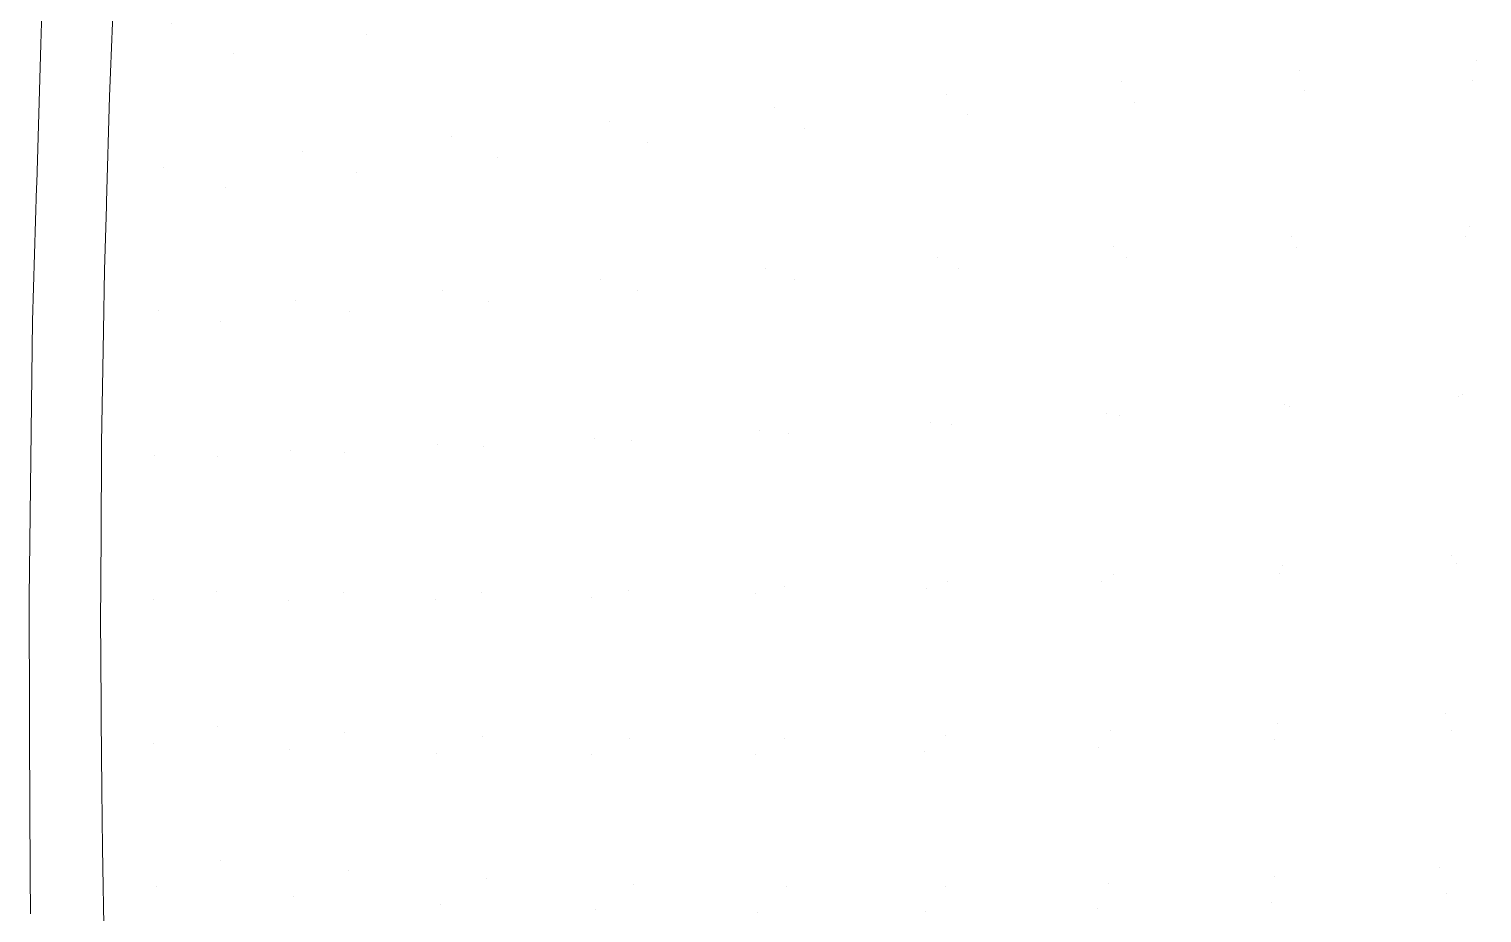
# Model space of a CAD drawing. Header units: millimetres. Extents: x -0.2 to 22.8, y -0.3 to 21.2.
# Drawn here: x -0.2 to 12.59, y 5.76 to 13.54 of the extents above; entities that cross this region are included whole.
import ezdxf

# ---------------------------------------------------------------- set-up
doc = ezdxf.new("R2010")
doc.units = ezdxf.units.MM
doc.header["$LTSCALE"] = 50
doc.layers.add('None', color=7, linetype='Continuous', lineweight=5)

msp = doc.modelspace()

# ---------------------------------------------------------------- linework, layer by layer
at = {"layer": 'None', "color": 7, "linetype": 'Continuous', "lineweight": 5, "transparency": 33554687}
for points, invisible_edges in [([(1.602, 13.325, 1.848), (0.561, 14.23, 1.031), (2.885, 14.689, 2.073)], 11), ([(2.885, 14.689, 2.073), (2.774, 13.491, 2.349), (1.602, 13.325, 1.848)], 11), ([(4.027, 13.655, 2.797), (2.774, 13.491, 2.349), (2.885, 14.689, 2.073)], 11), ([(10.982, 13.174, 5.454), (11.057, 14.592, 5.204), (9.509, 14.485, 5.122)], 11), ([(11.057, 14.592, 5.204), (10.982, 13.174, 5.454), (12.541, 13.263, 5.449)], 11), ([(12.541, 13.263, 5.449), (12.602, 14.683, 5.197), (11.057, 14.592, 5.204)], 11), ([(12.602, 14.683, 5.197), (12.541, 13.263, 5.449), (14.077, 13.34, 5.354)], 11), ([(9.421, 13.073, 5.367), (9.509, 14.485, 5.122), (7.975, 14.362, 4.951)], 11), ([(9.509, 14.485, 5.122), (9.421, 13.073, 5.367), (10.982, 13.174, 5.454)], 11), ([(12.574, 14.424, 3.974), (14.024, 14.497, 3.881), (13.972, 13.164, 4.121)], 11), ([(7.876, 12.963, 5.19), (7.975, 14.362, 4.951), (6.472, 14.226, 4.695)], 11), ([(7.975, 14.362, 4.951), (7.876, 12.963, 5.19), (9.421, 13.073, 5.367)], 11), ([(9.628, 14.225, 3.905), (11.103, 14.333, 3.982), (11.026, 12.995, 4.217)], 11), ([(12.51, 13.086, 4.212), (11.026, 12.995, 4.217), (11.103, 14.333, 3.982)], 11), ([(11.103, 14.333, 3.982), (12.574, 14.424, 3.974), (12.51, 13.086, 4.212)], 11), ([(13.972, 13.164, 4.121), (12.51, 13.086, 4.212), (12.574, 14.424, 3.974)], 11), ([(0.561, 14.23, 1.031), (0.519, 13.157, 1.295), (-0.086, 13.686, 2.302)], 10), ([(1.602, 13.325, 1.848), (0.519, 13.157, 1.295), (0.561, 14.23, 1.031)], 9), ([(6.367, 12.845, 4.928), (6.472, 14.226, 4.695), (5.016, 14.078, 4.359)], 11), ([(6.472, 14.226, 4.695), (6.367, 12.845, 4.928), (7.876, 12.963, 5.19)], 11), ([(8.167, 14.101, 3.744), (9.628, 14.225, 3.905), (9.538, 12.894, 4.135)], 11), ([(11.026, 12.995, 4.217), (9.538, 12.894, 4.135), (9.628, 14.225, 3.905)], 11), ([(4.909, 12.72, 4.585), (5.016, 14.078, 4.359), (3.62, 13.919, 3.949)], 11), ([(5.016, 14.078, 4.359), (4.909, 12.72, 4.585), (6.367, 12.845, 4.928)], 11), ([(6.736, 13.963, 3.502), (8.167, 14.101, 3.744), (8.066, 12.782, 3.968)], 11), ([(9.538, 12.894, 4.135), (8.066, 12.782, 3.968), (8.167, 14.101, 3.744)], 11), ([(5.352, 13.814, 3.184), (6.736, 13.963, 3.502), (6.628, 12.662, 3.719)], 11), ([(8.066, 12.782, 3.968), (6.628, 12.662, 3.719), (6.736, 13.963, 3.502)], 11), ([(3.519, 12.59, 4.17), (3.62, 13.919, 3.949), (2.297, 13.753, 3.474)], 11), ([(3.62, 13.919, 3.949), (3.519, 12.59, 4.17), (4.909, 12.72, 4.585)], 11), ([(0.519, 13.157, 1.295), (-0.095, 13.403, 2.344), (-0.086, 13.686, 2.302)], 9), ([(-0.086, 13.686, 2.302), (-0.095, 13.403, 2.344), (1.055, 13.581, 2.943)], 10), ([(2.208, 12.457, 3.691), (2.297, 13.753, 3.474), (1.055, 13.581, 2.943)], 11), ([(2.297, 13.753, 3.474), (2.208, 12.457, 3.691), (3.519, 12.59, 4.17)], 11), ([(4.027, 13.655, 2.797), (5.352, 13.814, 3.184), (5.243, 12.536, 3.395)], 11), ([(6.628, 12.662, 3.719), (5.243, 12.536, 3.395), (5.352, 13.814, 3.184)], 11), ([(0.987, 12.322, 3.157), (1.055, 13.581, 2.943), (-0.095, 13.403, 2.344)], 11), ([(1.055, 13.581, 2.943), (0.987, 12.322, 3.157), (2.208, 12.457, 3.691)], 11), ([(2.774, 13.491, 2.349), (4.027, 13.655, 2.797), (3.924, 12.407, 3.002)], 11), ([(5.243, 12.536, 3.395), (3.924, 12.407, 3.002), (4.027, 13.655, 2.797)], 11), ([(1.602, 13.325, 1.848), (2.774, 13.491, 2.349), (2.685, 12.275, 2.55)], 11), ([(3.924, 12.407, 3.002), (2.685, 12.275, 2.55), (2.774, 13.491, 2.349)], 11), ([(-0.131, 12.18, 2.526), (-0.095, 13.403, 2.344), (0.511, 12.942, 1.348)], 10), ([(-0.095, 13.403, 2.344), (-0.131, 12.18, 2.526), (0.987, 12.322, 3.157)], 10), ([(0.519, 13.157, 1.295), (0.511, 12.942, 1.348), (-0.095, 13.403, 2.344)], 10), ([(0.511, 12.942, 1.348), (1.602, 13.325, 1.848), (1.535, 12.145, 2.047)], 11), ([(0.511, 12.942, 1.348), (0.519, 13.157, 1.295), (1.602, 13.325, 1.848)], 10), ([(2.685, 12.275, 2.55), (1.535, 12.145, 2.047), (1.602, 13.325, 1.848)], 11), ([(14.024, 11.885, 5.516), (14.077, 13.34, 5.354), (12.541, 13.263, 5.449)], 11), ([(12.481, 11.802, 5.611), (12.541, 13.263, 5.449), (10.982, 13.174, 5.454)], 11), ([(12.541, 13.263, 5.449), (12.481, 11.802, 5.611), (14.024, 11.885, 5.516)], 11), ([(9.347, 11.622, 5.523), (9.421, 13.073, 5.367), (7.876, 12.963, 5.19)], 11), ([(9.421, 13.073, 5.367), (9.347, 11.622, 5.523), (10.915, 11.714, 5.613)], 11), ([(10.915, 11.714, 5.613), (10.982, 13.174, 5.454), (9.421, 13.073, 5.367)], 11), ([(10.982, 13.174, 5.454), (10.915, 11.714, 5.613), (12.481, 11.802, 5.611)], 11), ([(11.026, 12.995, 4.217), (12.51, 13.086, 4.212), (12.448, 11.707, 4.365)], 11), ([(13.916, 11.792, 4.275), (12.448, 11.707, 4.365), (12.51, 13.086, 4.212)], 11), ([(12.51, 13.086, 4.212), (13.972, 13.164, 4.121), (13.916, 11.792, 4.275)], 11), ([(0.511, 12.942, 1.348), (0.484, 12.016, 1.488), (-0.131, 12.18, 2.526)], 10), ([(1.535, 12.145, 2.047), (0.484, 12.016, 1.488), (0.511, 12.942, 1.348)], 9), ([(7.797, 11.527, 5.343), (7.876, 12.963, 5.19), (6.367, 12.845, 4.928)], 11), ([(7.876, 12.963, 5.19), (7.797, 11.527, 5.343), (9.347, 11.622, 5.523)], 11), ([(9.538, 12.894, 4.135), (11.026, 12.995, 4.217), (10.956, 11.617, 4.367)], 11), ([(12.448, 11.707, 4.365), (10.956, 11.617, 4.367), (11.026, 12.995, 4.217)], 11), ([(6.285, 11.431, 5.075), (6.367, 12.845, 4.928), (4.909, 12.72, 4.585)], 11), ([(6.367, 12.845, 4.928), (6.285, 11.431, 5.075), (7.797, 11.527, 5.343)], 11), ([(8.066, 12.782, 3.968), (9.538, 12.894, 4.135), (9.461, 11.523, 4.282)], 11), ([(10.956, 11.617, 4.367), (9.461, 11.523, 4.282), (9.538, 12.894, 4.135)], 11), ([(4.829, 11.335, 4.728), (4.909, 12.72, 4.585), (3.519, 12.59, 4.17)], 11), ([(4.909, 12.72, 4.585), (4.829, 11.335, 4.728), (6.285, 11.431, 5.075)], 11), ([(6.628, 12.662, 3.719), (8.066, 12.782, 3.968), (7.984, 11.427, 4.111)], 11), ([(9.461, 11.523, 4.282), (7.984, 11.427, 4.111), (8.066, 12.782, 3.968)], 11), ([(3.444, 11.239, 4.308), (3.519, 12.59, 4.17), (2.208, 12.457, 3.691)], 11), ([(3.519, 12.59, 4.17), (3.444, 11.239, 4.308), (4.829, 11.335, 4.728)], 11), ([(3.924, 12.407, 3.002), (5.243, 12.536, 3.395), (5.161, 11.233, 3.527)], 11), ([(6.544, 11.33, 3.857), (5.161, 11.233, 3.527), (5.243, 12.536, 3.395)], 11), ([(5.243, 12.536, 3.395), (6.628, 12.662, 3.719), (6.544, 11.33, 3.857)], 11), ([(7.984, 11.427, 4.111), (6.544, 11.33, 3.857), (6.628, 12.662, 3.719)], 11), ([(2.144, 11.146, 3.824), (2.208, 12.457, 3.691), (0.987, 12.322, 3.157)], 11), ([(2.208, 12.457, 3.691), (2.144, 11.146, 3.824), (3.444, 11.239, 4.308)], 11), ([(0.938, 11.055, 3.287), (0.987, 12.322, 3.157), (-0.132, 12.141, 2.532)], 11), ([(0.987, 12.322, 3.157), (-0.131, 12.18, 2.526), (-0.132, 12.141, 2.532)], 9), ([(0.987, 12.322, 3.157), (0.938, 11.055, 3.287), (2.144, 11.146, 3.824)], 11), ([(2.685, 12.275, 2.55), (3.924, 12.407, 3.002), (3.848, 11.138, 3.13)], 11), ([(5.161, 11.233, 3.527), (3.848, 11.138, 3.13), (3.924, 12.407, 3.002)], 11), ([(0.484, 12.016, 1.488), (0.483, 11.98, 1.494), (-0.132, 12.141, 2.532), (-0.131, 12.18, 2.526)], 10), ([(1.535, 12.145, 2.047), (2.685, 12.275, 2.55), (2.621, 11.046, 2.673)], 11), ([(3.848, 11.138, 3.13), (2.621, 11.046, 2.673), (2.685, 12.275, 2.55)], 11), ([(0.466, 11.415, 1.579), (-0.167, 10.967, 2.707), (-0.132, 12.141, 2.532)], 9), ([(-0.132, 12.141, 2.532), (-0.167, 10.967, 2.707), (0.938, 11.055, 3.287)], 10), ([(-0.132, 12.141, 2.532), (0.483, 11.98, 1.494), (0.466, 11.415, 1.579)], 9), ([(1.535, 12.145, 2.047), (1.487, 10.96, 2.169), (0.466, 11.415, 1.579)], 11), ([(0.466, 11.415, 1.579), (0.483, 11.98, 1.494), (1.535, 12.145, 2.047)], 10), ([(0.483, 11.98, 1.494), (0.484, 12.016, 1.488), (1.535, 12.145, 2.047)], 10), ([(2.621, 11.046, 2.673), (1.487, 10.96, 2.169), (1.535, 12.145, 2.047)], 11), ([(12.424, 10.319, 5.677), (12.481, 11.802, 5.611), (10.915, 11.714, 5.613)], 11), ([(12.481, 11.802, 5.611), (12.424, 10.319, 5.677), (13.969, 10.408, 5.582), (14.024, 11.885, 5.516)], 15), ([(12.448, 11.707, 4.365), (13.916, 11.792, 4.275), (13.855, 10.399, 4.337)], 11), ([(10.857, 10.232, 5.679), (10.915, 11.714, 5.613), (9.347, 11.622, 5.523)], 11), ([(10.915, 11.714, 5.613), (10.857, 10.232, 5.679), (12.424, 10.319, 5.677)], 11), ([(10.956, 11.617, 4.367), (12.448, 11.707, 4.365), (12.386, 10.305, 4.427)], 11), ([(13.855, 10.399, 4.337), (12.386, 10.305, 4.427), (12.448, 11.707, 4.365)], 11), ([(7.739, 10.072, 5.405), (7.797, 11.527, 5.343), (6.285, 11.431, 5.075)], 11), ([(7.797, 11.527, 5.343), (7.739, 10.072, 5.405), (9.288, 10.149, 5.587)], 11), ([(9.288, 10.149, 5.587), (9.347, 11.622, 5.523), (7.797, 11.527, 5.343)], 11), ([(7.984, 11.427, 4.111), (9.461, 11.523, 4.282), (9.399, 10.131, 4.342)], 11), ([(9.347, 11.622, 5.523), (9.288, 10.149, 5.587), (10.857, 10.232, 5.679)], 11), ([(10.894, 10.216, 4.429), (9.399, 10.131, 4.342), (9.461, 11.523, 4.282)], 11), ([(9.461, 11.523, 4.282), (10.956, 11.617, 4.367), (10.894, 10.216, 4.429)], 11), ([(12.386, 10.305, 4.427), (10.894, 10.216, 4.429), (10.956, 11.617, 4.367)], 11), ([(-0.167, 10.967, 2.707), (0.466, 11.415, 1.579), (0.457, 10.879, 1.61)], 9), ([(1.487, 10.96, 2.169), (0.457, 10.879, 1.61), (0.466, 11.415, 1.579)], 9), ([(6.229, 10, 5.135), (6.285, 11.431, 5.075), (4.829, 11.335, 4.728)], 11), ([(6.285, 11.431, 5.075), (6.229, 10, 5.135), (7.739, 10.072, 5.405)], 11), ([(6.544, 11.33, 3.857), (7.984, 11.427, 4.111), (7.923, 10.052, 4.169)], 11), ([(9.399, 10.131, 4.342), (7.923, 10.052, 4.169), (7.984, 11.427, 4.111)], 11), ([(4.776, 9.935, 4.784), (4.829, 11.335, 4.728), (3.444, 11.239, 4.308)], 11), ([(4.829, 11.335, 4.728), (4.776, 9.935, 4.784), (6.229, 10, 5.135)], 11), ([(5.161, 11.233, 3.527), (6.544, 11.33, 3.857), (6.486, 9.98, 3.912)], 11), ([(7.923, 10.052, 4.169), (6.486, 9.98, 3.912), (6.544, 11.33, 3.857)], 11), ([(2.103, 9.827, 3.874), (2.144, 11.146, 3.824), (0.938, 11.055, 3.287)], 11), ([(2.144, 11.146, 3.824), (2.103, 9.827, 3.874), (3.396, 9.878, 4.361)], 11), ([(3.396, 9.878, 4.361), (3.444, 11.239, 4.308), (2.144, 11.146, 3.824)], 11), ([(2.621, 11.046, 2.673), (3.848, 11.138, 3.13), (3.801, 9.859, 3.178)], 11), ([(3.444, 11.239, 4.308), (3.396, 9.878, 4.361), (4.776, 9.935, 4.784)], 11), ([(5.107, 9.915, 3.579), (3.801, 9.859, 3.178), (3.848, 11.138, 3.13)], 11), ([(3.848, 11.138, 3.13), (5.161, 11.233, 3.527), (5.107, 9.915, 3.579)], 11), ([(6.486, 9.98, 3.912), (5.107, 9.915, 3.579), (5.161, 11.233, 3.527)], 11), ([(0.906, 9.785, 3.334), (0.938, 11.055, 3.287), (-0.167, 10.967, 2.707)], 11), ([(0.938, 11.055, 3.287), (0.906, 9.785, 3.334), (2.103, 9.827, 3.874)], 11), ([(1.487, 10.96, 2.169), (2.621, 11.046, 2.673), (2.582, 9.811, 2.719)], 11), ([(3.801, 9.859, 3.178), (2.582, 9.811, 2.719), (2.621, 11.046, 2.673)], 11), ([(0.44, 9.892, 1.667), (-0.183, 9.75, 2.707), (-0.167, 10.967, 2.707)], 9), ([(-0.167, 10.967, 2.707), (-0.183, 9.75, 2.707), (0.906, 9.785, 3.334)], 10), ([(-0.167, 10.967, 2.707), (0.457, 10.879, 1.61), (0.44, 9.892, 1.667)], 9), ([(1.487, 10.96, 2.169), (1.458, 9.772, 2.212), (0.44, 9.892, 1.667)], 11), ([(0.44, 9.892, 1.667), (0.457, 10.879, 1.61), (1.487, 10.96, 2.169)], 10), ([(2.582, 9.811, 2.719), (1.458, 9.772, 2.212), (1.487, 10.96, 2.169)], 11), ([(12.386, 10.305, 4.427), (13.855, 10.399, 4.337), (13.791, 9.001, 4.307)], 11), ([(13.912, 8.928, 5.55), (13.969, 10.408, 5.582), (12.424, 10.319, 5.677)], 11), ([(12.371, 8.832, 5.646), (12.424, 10.319, 5.677), (10.857, 10.232, 5.679)], 11), ([(10.894, 10.216, 4.429), (12.386, 10.305, 4.427), (12.327, 8.901, 4.398)], 11), ([(13.791, 9.001, 4.307), (12.327, 8.901, 4.398), (12.386, 10.305, 4.427)], 11), ([(12.424, 10.319, 5.677), (12.371, 8.832, 5.646), (13.912, 8.928, 5.55)], 11), ([(9.246, 8.675, 5.558), (9.288, 10.149, 5.587), (7.739, 10.072, 5.405)], 11), ([(7.923, 10.052, 4.169), (9.399, 10.131, 4.342), (9.352, 8.737, 4.314)], 11), ([(10.808, 8.747, 5.649), (10.857, 10.232, 5.679), (9.288, 10.149, 5.587), (9.246, 8.675, 5.558)], 15), ([(10.84, 8.812, 4.401), (9.352, 8.737, 4.314), (9.399, 10.131, 4.342)], 11), ([(9.399, 10.131, 4.342), (10.894, 10.216, 4.429), (10.84, 8.812, 4.401)], 11), ([(10.857, 10.232, 5.679), (10.808, 8.747, 5.649), (12.371, 8.832, 5.646)], 11), ([(12.327, 8.901, 4.398), (10.84, 8.812, 4.401), (10.894, 10.216, 4.429)], 11), ([(6.198, 8.568, 5.105), (6.229, 10, 5.135), (4.776, 9.935, 4.784)], 11), ([(5.107, 9.915, 3.579), (6.486, 9.98, 3.912), (6.455, 8.629, 3.884)], 11), ([(6.229, 10, 5.135), (6.198, 8.568, 5.105), (7.702, 8.615, 5.376)], 11), ([(7.702, 8.615, 5.376), (7.739, 10.072, 5.405), (6.229, 10, 5.135)], 11), ([(7.884, 8.675, 4.14), (6.455, 8.629, 3.884), (6.486, 9.98, 3.912)], 11), ([(6.486, 9.98, 3.912), (7.923, 10.052, 4.169), (7.884, 8.675, 4.14)], 11), ([(7.739, 10.072, 5.405), (7.702, 8.615, 5.376), (9.246, 8.675, 5.558)], 11), ([(9.352, 8.737, 4.314), (7.884, 8.675, 4.14), (7.923, 10.052, 4.169)], 11), ([(0.44, 9.892, 1.667), (0.439, 9.742, 1.662), (-0.183, 9.75, 2.707)], 10), ([(1.458, 9.772, 2.212), (0.439, 9.742, 1.662), (0.44, 9.892, 1.667)], 9), ([(3.377, 8.516, 4.329), (3.396, 9.878, 4.361), (2.103, 9.827, 3.874)], 11), ([(2.582, 9.811, 2.719), (3.801, 9.859, 3.178), (3.783, 8.579, 3.148)], 11), ([(3.396, 9.878, 4.361), (3.377, 8.516, 4.329), (4.751, 8.535, 4.754)], 11), ([(4.751, 8.535, 4.754), (4.776, 9.935, 4.784), (3.396, 9.878, 4.361)], 11), ([(5.082, 8.597, 3.55), (3.783, 8.579, 3.148), (3.801, 9.859, 3.178)], 11), ([(3.801, 9.859, 3.178), (5.107, 9.915, 3.579), (5.082, 8.597, 3.55)], 11), ([(4.776, 9.935, 4.784), (4.751, 8.535, 4.754), (6.198, 8.568, 5.105)], 11), ([(6.455, 8.629, 3.884), (5.082, 8.597, 3.55), (5.107, 9.915, 3.579)], 11), ([(-0.198, 8.533, 2.707), (-0.183, 9.75, 2.707), (0.439, 9.742, 1.662)], 10), ([(-0.183, 9.75, 2.707), (-0.198, 8.533, 2.707), (0.894, 8.515, 3.295)], 10), ([(0.439, 9.742, 1.662), (0.433, 8.605, 1.62), (-0.198, 8.533, 2.707)], 10), ([(0.894, 8.515, 3.295), (0.906, 9.785, 3.334), (-0.183, 9.75, 2.707)], 11), ([(1.449, 8.584, 2.177), (0.433, 8.605, 1.62), (0.439, 9.742, 1.662)], 9), ([(0.439, 9.742, 1.662), (1.458, 9.772, 2.212), (1.449, 8.584, 2.177)], 11), ([(0.906, 9.785, 3.334), (0.894, 8.515, 3.295), (2.088, 8.509, 3.839)], 11), ([(2.088, 8.509, 3.839), (2.103, 9.827, 3.874), (0.906, 9.785, 3.334)], 11), ([(2.568, 8.576, 2.687), (1.449, 8.584, 2.177), (1.458, 9.772, 2.212)], 11), ([(1.458, 9.772, 2.212), (2.582, 9.811, 2.719), (2.568, 8.576, 2.687)], 11), ([(2.103, 9.827, 3.874), (2.088, 8.509, 3.839), (3.377, 8.516, 4.329)], 11), ([(3.783, 8.579, 3.148), (2.568, 8.576, 2.687), (2.582, 9.811, 2.719)], 11), ([(12.327, 8.901, 4.398), (13.791, 9.001, 4.307), (13.725, 7.618, 4.187)], 11), ([(12.321, 7.362, 5.519), (12.371, 8.832, 5.646), (10.808, 8.747, 5.649)], 11), ([(10.84, 8.812, 4.401), (12.327, 8.901, 4.398), (12.27, 7.512, 4.279)], 11), ([(13.725, 7.618, 4.187), (12.27, 7.512, 4.279), (12.327, 8.901, 4.398)], 11), ([(12.371, 8.832, 5.646), (12.321, 7.362, 5.519), (13.853, 7.462, 5.42)], 11), ([(13.853, 7.462, 5.42), (13.912, 8.928, 5.55), (12.371, 8.832, 5.646)], 11), ([(7.884, 8.675, 4.14), (9.352, 8.737, 4.314), (9.322, 7.359, 4.198)], 11), ([(10.77, 7.28, 5.524), (10.808, 8.747, 5.649), (9.246, 8.675, 5.558)], 11), ([(10.796, 7.425, 4.283), (9.322, 7.359, 4.198), (9.352, 8.737, 4.314)], 11), ([(9.352, 8.737, 4.314), (10.84, 8.812, 4.401), (10.796, 7.425, 4.283)], 11), ([(10.808, 8.747, 5.649), (10.77, 7.28, 5.524), (12.321, 7.362, 5.519)], 11), ([(12.27, 7.512, 4.279), (10.796, 7.425, 4.283), (10.84, 8.812, 4.401)], 11), ([(0.433, 8.605, 1.62), (0.432, 8.369, 1.612), (-0.198, 8.533, 2.707)], 10), ([(0.432, 8.369, 1.612), (0.433, 8.605, 1.62), (1.449, 8.584, 2.177)], 10), ([(0.432, 8.369, 1.612), (1.449, 8.584, 2.177), (1.459, 7.399, 2.064)], 11), ([(2.581, 7.347, 2.577), (1.459, 7.399, 2.064), (1.449, 8.584, 2.177)], 11), ([(1.449, 8.584, 2.177), (2.568, 8.576, 2.687), (2.581, 7.347, 2.577)], 11), ([(2.568, 8.576, 2.687), (3.783, 8.579, 3.148), (3.793, 7.31, 3.039)], 11), ([(3.793, 7.31, 3.039), (2.581, 7.347, 2.577), (2.568, 8.576, 2.687)], 11), ([(3.783, 8.579, 3.148), (5.082, 8.597, 3.55), (5.087, 7.291, 3.44)], 11), ([(5.087, 7.291, 3.44), (3.793, 7.31, 3.039), (3.783, 8.579, 3.148)], 11), ([(5.082, 8.597, 3.55), (6.455, 8.629, 3.884), (6.45, 7.293, 3.772)], 11), ([(6.45, 7.293, 3.772), (5.087, 7.291, 3.44), (5.082, 8.597, 3.55)], 11), ([(7.688, 7.174, 5.256), (7.702, 8.615, 5.376), (6.198, 8.568, 5.105)], 11), ([(7.867, 7.315, 4.027), (6.45, 7.293, 3.772), (6.455, 8.629, 3.884)], 11), ([(6.455, 8.629, 3.884), (7.884, 8.675, 4.14), (7.867, 7.315, 4.027)], 11), ([(7.702, 8.615, 5.376), (7.688, 7.174, 5.256), (9.219, 7.217, 5.436)], 11), ([(9.219, 7.217, 5.436), (9.246, 8.675, 5.558), (7.702, 8.615, 5.376)], 11), ([(9.322, 7.359, 4.198), (7.867, 7.315, 4.027), (7.884, 8.675, 4.14)], 11), ([(9.246, 8.675, 5.558), (9.219, 7.217, 5.436), (10.77, 7.28, 5.524)], 11), ([(-0.194, 7.449, 2.544), (-0.198, 8.533, 2.707), (0.432, 8.369, 1.612)], 10), ([(0.894, 8.515, 3.295), (-0.198, 8.533, 2.707), (-0.194, 7.449, 2.544)], 9), ([(-0.194, 7.449, 2.544), (0.9, 7.248, 3.172), (0.894, 8.515, 3.295)], 11), ([(2.097, 7.198, 3.72), (2.088, 8.509, 3.839), (0.894, 8.515, 3.295)], 11), ([(0.894, 8.515, 3.295), (0.9, 7.248, 3.172), (2.097, 7.198, 3.72)], 11), ([(3.385, 7.164, 4.211), (3.377, 8.516, 4.329), (2.088, 8.509, 3.839)], 11), ([(2.088, 8.509, 3.839), (2.097, 7.198, 3.72), (3.385, 7.164, 4.211)], 11), ([(4.755, 7.148, 4.637), (4.751, 8.535, 4.754), (3.377, 8.516, 4.329)], 11), ([(3.377, 8.516, 4.329), (3.385, 7.164, 4.211), (4.755, 7.148, 4.637)], 11), ([(6.194, 7.151, 4.987), (6.198, 8.568, 5.105), (4.751, 8.535, 4.754)], 11), ([(4.751, 8.535, 4.754), (4.755, 7.148, 4.637), (6.194, 7.151, 4.987)], 11), ([(6.198, 8.568, 5.105), (6.194, 7.151, 4.987), (7.688, 7.174, 5.256)], 11), ([(0.432, 8.369, 1.612), (0.436, 7.587, 1.51), (-0.194, 7.449, 2.544)], 10), ([(1.459, 7.399, 2.064), (0.436, 7.587, 1.51), (0.432, 8.369, 1.612)], 9), ([(-0.193, 7.321, 2.524), (-0.194, 7.449, 2.544), (0.436, 7.587, 1.51)], 10), ([(0.436, 7.587, 1.51), (0.437, 7.467, 1.495), (-0.193, 7.321, 2.524)], 10), ([(1.459, 7.399, 2.064), (0.437, 7.467, 1.495), (0.436, 7.587, 1.51)], 9), ([(12.27, 7.512, 4.279), (13.725, 7.618, 4.187), (13.656, 6.266, 3.978)], 11), ([(-0.194, 7.449, 2.544), (-0.193, 7.321, 2.524), (0.9, 7.248, 3.172)], 10), ([(-0.193, 7.321, 2.524), (0.437, 7.467, 1.495), (0.441, 6.842, 1.413)], 9), ([(0.441, 6.842, 1.413), (0.437, 7.467, 1.495), (1.459, 7.399, 2.064)], 10), ([(9.322, 7.359, 4.198), (10.796, 7.425, 4.283), (10.762, 6.074, 4.08)], 11), ([(12.217, 6.157, 4.073), (10.762, 6.074, 4.08), (10.796, 7.425, 4.283)], 11), ([(10.796, 7.425, 4.283), (12.27, 7.512, 4.279), (12.217, 6.157, 4.073)], 11), ([(13.656, 6.266, 3.978), (12.217, 6.157, 4.073), (12.27, 7.512, 4.279)], 11), ([(13.794, 6.029, 5.198), (13.853, 7.462, 5.42), (12.321, 7.362, 5.519)], 11), ([(0.441, 6.842, 1.413), (-0.188, 6.097, 2.339), (-0.193, 7.321, 2.524)], 9), ([(0.925, 5.988, 2.965), (0.9, 7.248, 3.172), (-0.193, 7.321, 2.524)], 11), ([(-0.193, 7.321, 2.524), (-0.188, 6.097, 2.339), (0.925, 5.988, 2.965)], 10), ([(1.459, 7.399, 2.064), (1.488, 6.219, 1.874), (0.441, 6.842, 1.413)], 11), ([(1.488, 6.219, 1.874), (1.459, 7.399, 2.064), (2.581, 7.347, 2.577)], 11), ([(2.581, 7.347, 2.577), (2.618, 6.13, 2.39), (1.488, 6.219, 1.874)], 11), ([(2.618, 6.13, 2.39), (2.581, 7.347, 2.577), (3.793, 7.31, 3.039)], 11), ([(3.793, 7.31, 3.039), (3.832, 6.06, 2.852), (2.618, 6.13, 2.39)], 11), ([(3.832, 6.06, 2.852), (3.793, 7.31, 3.039), (5.087, 7.291, 3.44)], 11), ([(5.087, 7.291, 3.44), (5.12, 6.011, 3.251), (3.832, 6.06, 2.852)], 11), ([(5.087, 7.291, 3.44), (6.45, 7.293, 3.772), (6.471, 5.987, 3.58)], 11), ([(6.471, 5.987, 3.58), (5.12, 6.011, 3.251), (5.087, 7.291, 3.44)], 11), ([(6.45, 7.293, 3.772), (7.867, 7.315, 4.027), (7.872, 5.988, 3.831)], 11), ([(7.872, 5.988, 3.831), (6.471, 5.987, 3.58), (6.45, 7.293, 3.772)], 11), ([(7.867, 7.315, 4.027), (9.322, 7.359, 4.198), (9.308, 6.017, 3.999)], 11), ([(9.308, 6.017, 3.999), (7.872, 5.988, 3.831), (7.867, 7.315, 4.027)], 11), ([(10.762, 6.074, 4.08), (9.308, 6.017, 3.999), (9.322, 7.359, 4.198)], 11), ([(12.276, 5.927, 5.3), (12.321, 7.362, 5.519), (10.77, 7.28, 5.524)], 11), ([(12.321, 7.362, 5.519), (12.276, 5.927, 5.3), (13.794, 6.029, 5.198)], 11), ([(2.097, 7.198, 3.72), (0.9, 7.248, 3.172), (0.925, 5.988, 2.965)], 11), ([(0.925, 5.988, 2.965), (2.131, 5.9, 3.518), (2.097, 7.198, 3.72)], 11), ([(3.385, 7.164, 4.211), (2.097, 7.198, 3.72), (2.131, 5.9, 3.518)], 11), ([(2.131, 5.9, 3.518), (3.421, 5.832, 4.01), (3.385, 7.164, 4.211)], 11), ([(4.755, 7.148, 4.637), (3.385, 7.164, 4.211), (3.421, 5.832, 4.01)], 11), ([(7.695, 5.767, 5.048), (7.688, 7.174, 5.256), (6.194, 7.151, 4.987)], 11), ([(9.209, 5.795, 5.225), (9.219, 7.217, 5.436), (7.688, 7.174, 5.256)], 11), ([(7.688, 7.174, 5.256), (7.695, 5.767, 5.048), (9.209, 5.795, 5.225)], 11), ([(9.219, 7.217, 5.436), (9.209, 5.795, 5.225), (10.742, 5.848, 5.309)], 11), ([(10.742, 5.848, 5.309), (10.77, 7.28, 5.524), (9.219, 7.217, 5.436)], 11), ([(10.77, 7.28, 5.524), (10.742, 5.848, 5.309), (12.276, 5.927, 5.3)], 11), ([(3.421, 5.832, 4.01), (4.786, 5.787, 4.435), (4.755, 7.148, 4.637)], 11), ([(6.215, 5.764, 4.783), (6.194, 7.151, 4.987), (4.755, 7.148, 4.637)], 11), ([(4.755, 7.148, 4.637), (4.786, 5.787, 4.435), (6.215, 5.764, 4.783)], 11), ([(6.194, 7.151, 4.987), (6.215, 5.764, 4.783), (7.695, 5.767, 5.048)], 11), ([(-0.188, 6.097, 2.339), (0.441, 6.842, 1.413), (0.449, 6.327, 1.297)], 9), ([(1.488, 6.219, 1.874), (0.449, 6.327, 1.297), (0.441, 6.842, 1.413)], 9), ([(-0.186, 5.749, 2.287), (-0.188, 6.097, 2.339), (0.449, 6.327, 1.297)], 10), ([(-0.186, 5.749, 2.287), (0.449, 6.327, 1.297), (0.465, 5.303, 1.067)], 9), ([(0.465, 5.303, 1.067), (0.449, 6.327, 1.297), (1.488, 6.219, 1.874)], 10), ([(1.488, 6.219, 1.874), (1.534, 5.047, 1.605), (0.465, 5.303, 1.067)], 11), ([(1.534, 5.047, 1.605), (1.488, 6.219, 1.874), (2.618, 6.13, 2.39)], 11), ([(10.762, 6.074, 4.08), (12.217, 6.157, 4.073), (12.169, 4.855, 3.786)], 11), ([(13.588, 4.963, 3.687), (12.169, 4.855, 3.786), (12.217, 6.157, 4.073)], 11), ([(12.217, 6.157, 4.073), (13.656, 6.266, 3.978), (13.588, 4.963, 3.687)], 11), ([(0.925, 5.988, 2.965), (-0.188, 6.097, 2.339), (-0.186, 5.749, 2.287)], 9), ([(2.618, 6.13, 2.39), (2.679, 4.933, 2.127), (1.534, 5.047, 1.605)], 11), ([(2.679, 4.933, 2.127), (2.618, 6.13, 2.39), (3.832, 6.06, 2.852)], 11), ([(3.832, 6.06, 2.852), (3.897, 4.839, 2.591), (2.679, 4.933, 2.127)], 11), ([(3.897, 4.839, 2.591), (3.832, 6.06, 2.852), (5.12, 6.011, 3.251)], 11), ([(9.308, 6.017, 3.999), (9.31, 4.728, 3.721), (7.898, 4.712, 3.558), (7.872, 5.988, 3.831)], 15), ([(9.308, 6.017, 3.999), (10.762, 6.074, 4.08), (10.738, 4.776, 3.797)], 11), ([(10.738, 4.776, 3.797), (9.31, 4.728, 3.721), (9.308, 6.017, 3.999)], 11), ([(12.169, 4.855, 3.786), (10.738, 4.776, 3.797), (10.762, 6.074, 4.08)], 11), ([(13.736, 4.645, 4.887), (13.794, 6.029, 5.198), (12.276, 5.927, 5.3)], 11), ([(0.968, 4.739, 2.676), (0.925, 5.988, 2.965), (-0.186, 5.749, 2.287)], 11), ([(2.131, 5.9, 3.518), (0.925, 5.988, 2.965), (0.968, 4.739, 2.676)], 11), ([(0.968, 4.739, 2.676), (2.188, 4.623, 3.235), (2.131, 5.9, 3.518)], 11), ([(3.421, 5.832, 4.01), (2.131, 5.9, 3.518), (2.188, 4.623, 3.235)], 11), ([(5.12, 6.011, 3.251), (5.179, 4.768, 2.988), (3.897, 4.839, 2.591)], 11), ([(5.179, 4.768, 2.988), (5.12, 6.011, 3.251), (6.471, 5.987, 3.58)], 11), ([(6.471, 5.987, 3.58), (6.517, 4.725, 3.313), (5.179, 4.768, 2.988)], 11), ([(6.517, 4.725, 3.313), (6.471, 5.987, 3.58), (7.872, 5.988, 3.831)], 11), ([(7.872, 5.988, 3.831), (7.898, 4.712, 3.558), (6.517, 4.725, 3.313)], 11), ([(12.236, 4.543, 4.994), (12.276, 5.927, 5.3), (10.742, 5.848, 5.309)], 11), ([(12.276, 5.927, 5.3), (12.236, 4.543, 4.994), (13.736, 4.645, 4.887)], 11), ([(2.188, 4.623, 3.235), (3.483, 4.531, 3.73), (3.421, 5.832, 4.01)], 11), ([(4.786, 5.787, 4.435), (3.421, 5.832, 4.01), (3.483, 4.531, 3.73)], 11), ([(3.483, 4.531, 3.73), (4.845, 4.463, 4.153), (4.786, 5.787, 4.435)], 11), ([(6.215, 5.764, 4.783), (4.786, 5.787, 4.435), (4.845, 4.463, 4.153)], 11), ([(4.845, 4.463, 4.153), (6.262, 4.422, 4.498), (6.215, 5.764, 4.783)], 11), ([(7.723, 4.409, 4.759), (7.695, 5.767, 5.048), (6.215, 5.764, 4.783)], 11), ([(6.215, 5.764, 4.783), (6.262, 4.422, 4.498), (7.723, 4.409, 4.759)], 11), ([(7.695, 5.767, 5.048), (7.723, 4.409, 4.759), (9.215, 4.425, 4.93), (9.209, 5.795, 5.225)], 15), ([(10.724, 4.47, 5.009), (10.742, 5.848, 5.309), (9.209, 5.795, 5.225)], 11), ([(9.209, 5.795, 5.225), (9.215, 4.425, 4.93), (10.724, 4.47, 5.009)], 11), ([(10.742, 5.848, 5.309), (10.724, 4.47, 5.009), (12.236, 4.543, 4.994)], 11)]:
    msp.add_3dface(points, dxfattribs=dict(at, invisible_edges=invisible_edges))

doc.saveas('drawing.dxf')
